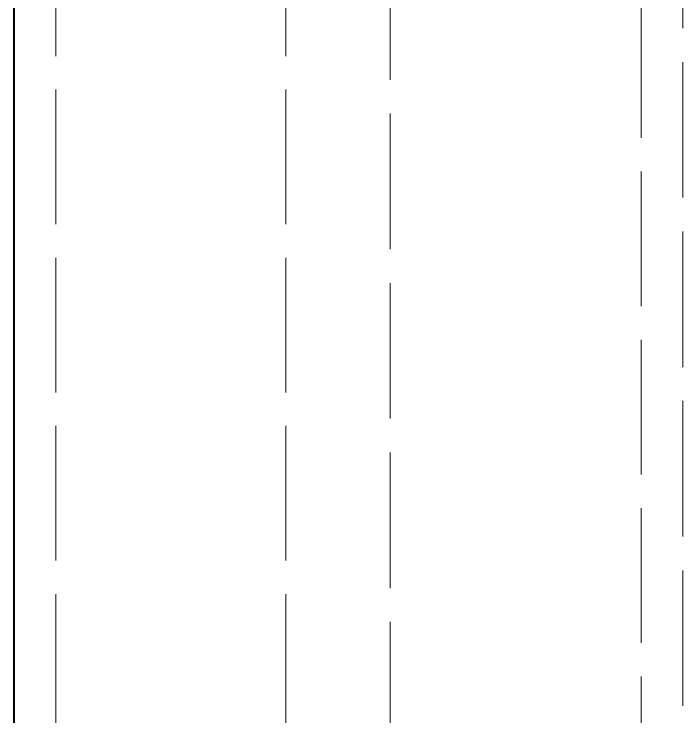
# Model space of a CAD drawing. Header units: millimetres. Extents: x 0 to 2523, y 0 to 1782.
# Drawn here: x 765.58 to 797.58, y 1006.42 to 1040.07 of the extents above; entities that cross this region are included whole.
import ezdxf

# ---------------------------------------------------------------- set-up
doc = ezdxf.new("R2010")
doc.units = ezdxf.units.MM
doc.header["$LTSCALE"] = 3
doc.linetypes.add('DASHED', pattern=[0.2067, 0.1654, -0.0413])
doc.layers.add('가려진 것(ISO)', color=2, linetype='DASHED', lineweight=18)
doc.layers.add('가시적인 것(ISO)', color=3, linetype='Continuous', lineweight=40)

msp = doc.modelspace()

# ---------------------------------------------------------------- linework, layer by layer
at = {"layer": '가려진 것(ISO)', "ltscale": 12.982798}
for p, q in [((767.5837, 546.9732), (767.5837, 1182.9732)), ((778.5837, 546.9732), (778.5837, 1182.9732))]:
    msp.add_line(p, q, dxfattribs=at)
at = {"layer": '가려진 것(ISO)', "ltscale": 13.080328}
msp.add_line((783.5837, 1156.9732), (783.5837, 572.9732), dxfattribs=at)
at = {"layer": '가려진 것(ISO)', "ltscale": 12.990736}
msp.add_line((795.5837, 574.9732), (795.5837, 1154.9732), dxfattribs=at)
at = {"layer": '가려진 것(ISO)', "ltscale": 13.082851}
msp.add_line((797.5837, 576.9732), (797.5837, 1152.9732), dxfattribs=at)
at = {"layer": '가시적인 것(ISO)'}
msp.add_line((765.5837, 544.9732), (765.5837, 1184.9732), dxfattribs=at)

doc.saveas('drawing.dxf')
